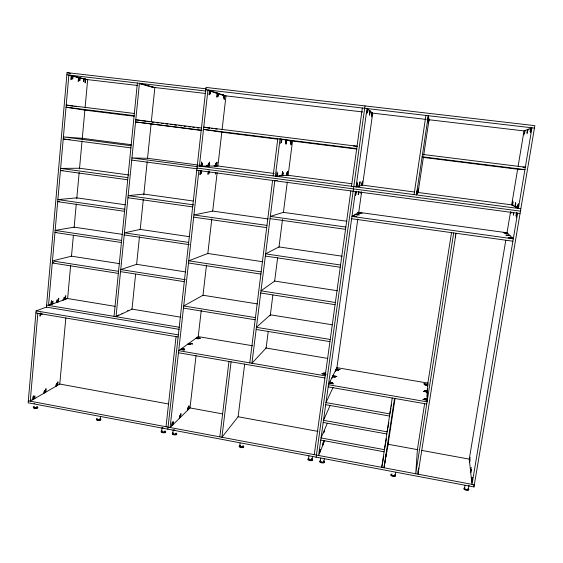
<?xml version="1.0" encoding="UTF-8"?>
<svg xmlns="http://www.w3.org/2000/svg" width="563" height="563" viewBox="0 0 563 563"><rect width="100%" height="100%" fill="white"/><g stroke="black" fill="none" stroke-linecap="round" stroke-linejoin="round"><path stroke-width="0.84" d="M427.021 397.147L427.394 388.554M329.475 383.706L329.636 383.044M418.752 468.106L418.119 472.111M418.042 473.314L418.253 469.866M427.662 385.458L427.655 385.493M46.743 306.997L36.081 310.882L28.15 402.826L473.962 486.932L534.85 125.662L206.009 87.42L167.816 429.175M37.855 313.267L30.247 401.194L59.784 384.043L65.836 317.989M32.767 399.73L33.323 395.852L32.999 399.596M40.304 313.105L40.036 316.188L40.536 313.021M34.343 398.815L34.582 396.07L34.997 395.838L34.758 398.576M41.817 313.162L41.697 314.576L42.112 314.421M206.318 88.855L67.067 72.62L46.433 307.116L179.161 329.334M50.902 304.569L51.458 300.719L51.127 304.484M71.219 75.604L71.079 79.728L71.445 75.66M43.794 393.333L44.428 390.419L44.188 393.101M52.401 304.027L52.64 301.261L53.035 301.128L52.788 303.886M72.697 75.963L72.43 78.947L72.817 79.038L73.084 76.061M45.462 392.362L46.004 388.604L45.68 392.235M56.582 302.514L57.215 299.643L56.969 302.373M58.2 301.93L58.749 298.151L58.418 301.852M78.412 77.356L78.264 81.403L78.623 77.412M79.826 77.708L79.559 80.629L79.932 80.72L80.199 77.8M55.814 386.352L56.427 383.537L56.187 386.134M63.668 299.952L64.288 297.137L64.041 299.819M83.788 78.672L83.528 81.565L83.887 81.649L84.154 78.764M57.384 385.444L57.912 381.798L57.588 385.317M65.231 299.389L65.765 295.681L65.435 299.312M85.323 79.045L85.168 83.007L85.52 79.094M70.664 265.25L67.616 298.524L48.524 305.428L68.876 75.027L87.666 79.622L85.097 107.639M71.466 256.496L73.387 235.482M74.112 227.6L76.279 203.961M76.758 198.704L79.165 172.44M79.482 168.935L82.05 140.912M82.212 139.16L84.858 110.271M100.397 419.386L100.693 416.423M114.036 316.364L137.379 83.05M336.188 369.701L336.111 370.109M135.599 274.237L131.995 309.136L116.006 316.695L139.441 83.289L154.846 87.518L151.334 121.545M136.584 264.638L139.462 236.72M140.187 229.739L143.333 199.203M143.783 194.84L147.196 161.68M147.562 158.189L151.158 123.29M161.658 431.265L162.074 427.521M166.008 426.747L176.043 336.625M171.785 425.846L172.377 421.849L171.947 425.684M200.484 170.533L200.013 174.727L200.632 170.533M200.984 166.092L201.603 161.891L201.132 166.092M209.478 90.481L209.14 94.83L209.626 90.523M172.855 424.798L173.453 421.708L173.137 424.516M201.976 166.085L202.589 163.01L202.237 166.085M210.449 90.798L210.351 94.035L210.71 90.882M201.744 170.505L201.132 173.58L201.477 170.512L198.894 170.575L170.082 427.521L190.012 407.929L196.037 355.668M172.792 433.376L173.214 429.618M427.282 393.326C427.458 392.165 427.226 393.734 427.296 393.199M179.238 418.52L179.815 415.515L179.506 418.26M207.909 166.057L208.5 163.059L208.162 166.057M180.357 417.415L180.934 413.552L180.512 417.267M208.373 171.159L208.007 174.396L208.514 171.152M208.957 166.05L209.556 161.989L209.091 166.05M217.262 93.029L216.924 97.23L217.395 93.071M209.309 171.068L209.056 173.291L209.471 171.799M218.17 93.324L218.057 96.442L218.409 93.402M187.338 410.554L187.894 407.647L187.592 410.307M215.432 166.022L215.995 163.122L215.664 166.022M223.574 95.091L223.462 98.131L223.807 95.168M188.394 409.519L188.95 405.775L188.535 409.378M215.657 172.524L215.481 174.094L215.791 172.517M216.41 166.015L216.987 162.088L216.537 166.015M224.531 95.407L224.194 99.461L224.658 95.45M198.148 337.378L201.258 310.375M202.969 295.568L206.48 265.082M207.789 253.758L211.801 218.916M212.708 211.076L217.128 172.75M356.724 148.576L203.51 129.413L221.801 132.199L217.902 166.008L199.393 166.099L207.93 89.974L225.988 95.886L222.096 129.645M219.823 436.881L228.972 361.453M231.083 361.819L221.906 437.275L238.128 416.754L244.666 364.071M249.782 362.875L272.583 180.427M273.154 175.895L277.798 138.709M239.718 446.093L240.105 443.053M276.468 176.113L277.003 171.849M281.204 139.181L280.67 143.488M277.158 176.064L277.728 172.932L277.334 176.05M281.781 139.272L281.38 142.432L281.957 139.307M285.342 139.913C286.131 137.463 284.998 148.013 285.948 139.969M281.972 175.726L282.591 171.609L282.07 175.719M286.49 140.053L285.962 144.219L286.581 140.067M282.612 175.684L283.161 172.665L282.781 175.67M286.44 175.417L286.975 172.475L286.602 175.41M290.846 140.778L290.473 143.748L291.008 140.806M287.116 175.374L287.707 171.391L287.2 175.367M291.507 140.884L290.994 144.909L291.592 140.898M268.22 331.537L266.109 348.047L251.921 363.241L274.8 180.723L277.362 180.477M270.212 315.899L272.872 295.04M274.645 281.141L277.636 257.678M278.966 247.256L282.513 219.45M283.4 212.497L287.278 182.088M332.198 378.026L332.346 377.323L332.226 377.787M336.09 370.039L336.174 369.785M308.496 458.901L308.918 455.826M312.071 459.577L312.493 456.502M314.267 454.658L350.855 190.892M351.495 186.297L362.354 108.005M427.627 386.38L427.591 386.619M316.146 457.156L365.007 105.907M355.429 191.504L318.602 455.474L324.774 440.343M319.383 453.567L319.932 449.626M356.048 191.307L355.443 195.614M356.632 186.754L357.238 182.426M366.921 113.409L367.498 108.941M319.868 452.37L320.277 449.485M356.984 186.656L357.428 183.489M367.801 109.187L367.35 112.438M320.312 461.139L320.748 458.057M322.789 445.22L323.303 442.11L322.909 444.925M359.067 186.093L359.588 182.989L359.152 186.071M323.303 443.961L323.725 440.913M358.582 192.074L358.23 194.573L358.631 192.06M369.947 110.918L369.391 115.225L369.99 110.953M323.366 443.799L323.795 440.745M359.018 191.8L358.8 193.32M370.236 111.15L369.8 114.282M361.706 185.382L362.206 182.384L361.784 185.361M371.939 112.523L371.58 115.626L372.009 112.579M361.157 191.955L360.925 193.559M362.044 185.29L362.614 181.251M371.7 116.921L372.234 112.762M336.723 368.983L357.815 218.986M358.673 212.891L361.608 191.997M323.908 461.815L324.337 458.739M414.065 194.601L425.917 115.429M416.557 194.707L417.211 190.336M428.366 116.055L427.69 120.538M416.648 194.58L417.127 191.378M428.401 116.274L427.908 119.553M428.169 120.82L428.633 117.576M417.282 193.658L417.915 189.442M428.675 117.801L428.028 122.122M417.866 192.813L418.337 189.773M428.929 119.215L428.478 122.347M417.887 192.785L418.576 188.598M428.344 123.628L428.936 119.265M423.425 156.986L418.091 192.49L416.409 194.918L428.302 115.704L429.027 119.75L423.686 155.254M332.684 376.872L332.719 376.738M392.228 398.013L381.735 467.36L383.734 456.452M394.55 398.315L383.966 467.776L388.09 444.249L395.071 398.28M384.543 464.496L385.043 461.252M385.866 456.952L386.682 451.772M386.127 455.453L386.711 451.596M387.541 447.395L388.329 442.419M395.142 475.348L395.627 472.23M424.636 403.622L417.401 449.626L415.733 473.757L453.679 232.941M427.634 384.529L451.512 232.632M455.566 234.926L455.221 237.1M417.992 474.18L456.051 233.272M505.764 240.352L469.26 459.134L472.019 484.349L517.601 213.194M506.918 233.434L510.521 211.815M517.707 168.752L511.683 204.869L518.396 208.458L531.951 127.808L524.019 130.919L518.136 166.176M464.545 488.445L465.073 485.285M469.486 461.167L470.112 457.388M511.028 211.984L510.754 213.637M512.224 205.157L512.914 201.012M524.653 130.672L523.949 134.916M469.626 462.497L470.098 459.711M512.576 205.347L513.083 202.286M525.075 130.51L524.547 133.642M513.477 212.448L513.217 214.01M527.447 129.574L526.905 132.798M470.591 471.315L471.245 467.41M513.822 212.814L513.393 215.383M514.92 206.6L515.638 202.307M527.841 129.42L527.102 133.818M470.71 472.406L471.196 469.521L470.745 472.744M515.208 206.755L515.736 203.588L515.3 206.804M468.353 489.163L469.014 485.215M471.59 480.471L472.09 477.523L471.632 480.83M517.362 207.902L517.904 204.65L517.453 207.958M530.726 128.294L530.163 131.629L530.839 128.244M471.78 482.188L472.456 478.149M517.819 208.148L518.565 203.7M531.268 128.075L530.501 132.643M329.524 383.283L329.644 382.798M329.601 383.29L329.517 383.713M386.471 438.563L384.416 449.654L321.051 437.951L327.237 423.404M388.829 422.658L387.112 431.828L323.507 420.322L330.171 405.339M390.954 407.957L389.821 413.896L325.984 402.58L333.155 387.245M391.271 406.261L391.595 404.565M323.739 433.003L324.731 430.653M128.322 310.537L127.562 310.494M122.41 313.317L121.911 313.359M117.519 315.59L116.97 315.611M359.602 214.897L355.464 214.327M362.199 213.222L358.202 212.673M356.034 216.312L352.902 215.875M64.168 299.242L64.801 299.242M50.325 304.379L49.889 304.428M31.873 399.561L32.316 399.463M355.999 194.334L356.344 191.209M118.821 315.006L118.279 314.999M53.928 262.548L52.275 262.97L118.336 273.386M49.825 304.33L50.325 304.323M63.345 299.798L62.746 299.798M216.649 92.965L216.354 92.944M223.504 95.309C223.849 95.337 223.265 95.267 223.581 95.295M56.694 232.174L54.963 232.477L121.425 242.519M208.226 165.937L207.578 165.867L208.197 165.951M528.727 129.546L528.812 129.532M59.411 201.498L57.686 201.66L124.543 211.322M279.192 175.487L280.923 175.374M72.381 75.963L71.846 75.914M77.49 77.286C78.75 77.42 76.308 77.131 77.588 77.258M84.309 78.954L84.865 79.01L84.359 78.933M140.701 83.76L140.454 83.739M142.143 84.14L141.264 84.021L142.193 84.14M63.021 170.476L60.438 170.519L127.702 179.78M151.904 86.892L152.425 86.948L151.876 86.871M216.516 92.965L215.988 92.874L216.579 92.979M280.838 175.579L281.373 175.635L280.634 175.536M522.886 167.148L525.328 167.211L422.496 154.403M513.583 205.333L513.111 205.256M513.16 205.411L513.625 205.453M152.214 86.934L151.89 86.864M65.794 139.209L63.218 139.033L130.89 147.886M67.511 139.328L70.086 139.511M280.613 175.55L281.338 175.642M51.564 303.886L52.028 303.774M281.366 175.487L282.112 175.6L281.275 175.635M290.248 140.729L290.832 140.799L289.966 140.673M368.997 111.002L369.659 111.108L369.075 111.066M528.629 129.715L528.08 129.673L528.981 129.764M290.325 140.715L289.445 140.602L289.804 140.644M205.748 89.714L534.442 128.104M66.877 74.795L206.072 91.086M137.914 85.527L85.759 79.397L69.34 75.393M152.693 87.265L205.72 93.5M223.968 95.647L362.699 111.953M372.298 113.086L426.24 119.426M428.851 119.729L524.554 130.982M83.078 78.637L83.472 78.672L83.064 78.595M134.339 113.473L66.223 105.056L73.07 106.161M134.121 115.647L66.033 107.202L84.872 110.137L134.149 116.252M357.048 146.246L203.764 127.147L209.577 128.09M205.333 127.4L209.549 127.977M357.653 146.387L353.332 145.852M215.573 128.976L217.149 129.166M201.554 127.984L135.774 119.771L146.113 121.319M152.144 122.206L153.875 122.424M156.472 122.748L158.203 122.959M161.665 123.396L163.404 123.614M166.001 123.937L167.732 124.156M170.329 124.479L172.06 124.69M174.657 125.014L176.388 125.232M178.985 125.556L181.582 125.88M184.178 126.203L185.91 126.422M188.506 126.745L190.238 126.964M192.835 127.287L194.566 127.505M197.163 127.829L198.894 128.047M221.801 132.199L277.665 139.195M285.518 140.18L357.09 149.139M202.173 130.292L135.556 121.946L201.258 130.454M131.095 144.677L82.289 138.322L63.408 136.908L131.109 145.733M215.911 165.747L274.251 173.467M286.447 175.079L351.755 183.714M361.165 184.96L414.523 192.018M417.134 192.363L512.175 204.932M198.063 165.008L147.548 158.309L131.939 157.95L197.177 166.627M197.247 165.811L520.838 208.782M196.994 168.048L520.444 211.153M131.728 160.096L196.937 168.801M196.747 170.286L520.043 213.525M150.8 86.547L151.292 86.632L150.856 86.596M71.951 75.878L71.452 75.822L72.374 75.956M79.094 77.624C77.631 77.469 80.453 77.8 78.989 77.652M513.752 205.467L513.252 205.425M516.517 206.931L516.088 206.903M128.941 174.987L79.545 168.238L60.628 168.414L127.914 177.648M503.294 232.681L507.53 233.265M357.927 212.835L360.876 213.243L357.843 212.891M507.777 233.511L504.652 233.082L507.861 233.589M509.733 235.404L506.517 234.961M510.043 235.707L505.658 235.102M355.176 214.503L358.223 214.925L355.084 214.559M512.407 238.001L509.079 237.537M352.593 216.065L356.865 216.656L352.537 216.093M512.696 238.276L508.15 237.649L512.745 238.325M351.636 218.726L512.893 241.196M347.005 221.266L283.421 212.364L270.331 216.403L345.837 227.058M193.158 200.991L143.861 194.08L128.16 195.642L193.778 204.89M127.949 197.761L192.673 206.917M270.05 218.641L345.52 229.331M268.164 218.951L212.708 211.09L193.918 214.953L266.968 225.404M125.085 204.749L76.835 197.852L57.869 199.584L124.754 209.211M193.672 217.149L266.686 227.635M342.156 256.214L279.009 246.925L265.63 253.857L340.573 265.018M189.175 236.65L140.215 229.415L124.423 232.843L188.654 242.414M122.776 234.426L74.154 227.163L55.146 230.422L121.636 240.436M124.212 234.933L189.281 244.659M265.356 256.066L340.263 267.256M147.837 121.58L149.554 121.84M262.808 261.76L207.817 253.477L188.774 260.824L261.155 271.887M188.535 262.991L260.88 274.082M337.364 290.74L274.653 281.071L261 290.825L335.379 302.479M185.889 271.971L136.619 264.321L120.735 269.571L185.361 279.712M119.849 263.709L71.494 256.179L52.45 260.929L118.54 271.324M260.725 293.006L335.069 304.689M120.524 271.64L184.27 281.662M257.375 303.914L203.004 295.244L183.714 305.976L255.44 317.623M74.78 106.435L76.498 106.717M332.55 324.844L270.353 314.808L256.418 327.321L330.249 339.454M211.245 128.357L212.905 128.631M183.475 308.109L255.166 319.784M285.392 139.962L287.081 140.236M288.763 140.518L290.452 140.792M256.151 329.475L329.946 341.635M66.652 298.369L115.112 306.356M131.552 309.066L180.871 317.194M46.609 305.111L179.428 327.286M252.667 345.781L198.232 336.625L178.703 350.658L325.203 375.831M265.63 347.962L327.849 358.434M196.79 337.659L200.442 338.279L196.649 337.758M36.081 310.882L178.358 334.865M195.861 338.328L198.563 338.785L195.614 338.504M35.898 312.937L178.119 336.977M188.922 343.31L192.694 343.951L188.781 343.416M336.287 368.92L340.158 369.574L336.231 369.039M427.803 384.48L423.791 383.797L427.796 384.613M187.936 344.021L190.723 344.493L187.676 344.211M335.893 369.722L338.743 370.208L335.78 369.94M427.76 385.366L424.805 384.86L427.753 385.599M181.694 348.504L184.544 348.997L181.42 348.701M325.78 373.185L323.387 373.03L325.66 373.417M427.528 390.961L424.488 390.448L427.514 391.215M180.533 349.341L184.425 350.01L180.371 349.454M326.019 374.296L321.818 373.719L325.949 374.43M332.895 375.781L336.892 376.464L332.832 375.908M427.479 392.01L423.334 391.299L427.479 392.151M332.466 376.647L335.421 377.154L332.353 376.872M178.471 352.755L324.9 377.984M329.77 382.101L332.796 382.629L329.651 382.347M427.19 398.956L424.045 398.407L427.176 399.216M329.264 383.121L333.402 383.839L329.2 383.262M427.141 400.075L422.848 399.329L427.134 400.223M328.173 386.872L426.719 404.016M325.688 404.713L389.497 416.057M323.211 422.447L386.788 433.974M59.713 384.036L168.295 403.945M189.837 407.894L222.512 413.889M237.987 416.726L317.954 431.392M387.766 444.193L417.936 449.724M421.384 450.358L469.662 459.204M320.755 440.062L384.093 451.779M28.319 400.835L474.327 484.785M67.067 72.62L70.354 73.443M140.532 83.915L152.073 87.068M208.233 90.523L223.187 95.386M517.024 212.856L516.229 217.255M473.772 485.243L473.962 486.932M394.945 474.975A1.879 0.654 11.1 0 1 393.446 475.686A1.879 0.654 11.1 0 1 391.538 474.496M394.945 474.686A2.386 0.83 11.1 0 1 394.811 475.904A2.386 0.83 11.1 0 1 391.384 475.158A2.386 0.83 11.1 0 1 392.115 474.067M395.465 475.749A2.386 0.83 11.1 0 1 393.22 476.432A2.386 0.83 11.1 0 1 390.94 474.982M391.172 474.813A2.386 0.83 11.1 0 1 391.545 474.708M394.853 475.263A2.386 0.83 11.1 0 1 395.226 475.503M323.549 461.287A1.83 0.64 9.2 0 1 323.338 462.132A1.83 0.64 9.2 0 1 320.882 461.787A1.83 0.64 9.2 0 1 320.678 460.879M323.401 460.984A2.322 0.816 9.2 0 1 323.887 462.258A2.322 0.816 9.2 0 1 320.502 461.843A2.322 0.816 9.2 0 1 320.621 460.64M324.098 461.991A2.322 0.816 9.2 0 1 323.197 462.934A2.322 0.816 9.2 0 1 320.164 462.272A2.322 0.816 9.2 0 1 320.537 461.217M36.736 406.859A1.773 0.556 2.3 0 1 37.003 407.612A1.773 0.556 2.3 0 1 34.653 407.675A1.773 0.556 2.3 0 1 33.977 406.929M34.758 403.551A2.724 0.837 2.4 0 1 34.16 403.404M36.947 406.725A2.252 0.704 2.3 0 1 37.214 407.774A2.252 0.704 2.3 0 1 33.9 407.647A2.252 0.704 2.3 0 1 34.216 406.62M37.313 407.422A2.252 0.704 2.3 0 1 37.165 408.323A2.252 0.704 2.3 0 1 34.294 408.33A2.252 0.704 2.3 0 1 33.449 407.429M33.752 407.281A2.252 0.704 2.3 0 1 34.167 407.169M175.86 433.243A1.78 0.605 5.3 0 1 175.867 434.066A1.78 0.605 5.3 0 1 173.488 433.939A1.78 0.605 5.3 0 1 173.066 433.095M174.959 429.949A2.731 0.915 5.4 0 1 174.263 429.85M176.12 433.123A2.252 0.767 5.3 0 1 176.17 434.214A2.252 0.767 5.3 0 1 172.996 433.967A2.252 0.767 5.3 0 1 172.954 432.877M176.057 433.686A2.252 0.767 5.3 0 1 176.233 434.742A2.252 0.767 5.3 0 1 173.235 434.643A2.252 0.767 5.3 0 1 172.538 433.573M311.726 459.049A1.823 0.64 8.9 0 1 311.487 459.887A1.823 0.64 8.9 0 1 309.045 459.542A1.823 0.64 8.9 0 1 308.869 458.641M311.599 458.746A2.315 0.809 8.9 0 1 312.029 460.013A2.315 0.809 8.9 0 1 308.658 459.598A2.315 0.809 8.9 0 1 308.82 458.409M312.275 459.753A2.315 0.816 8.9 0 1 311.346 460.689A2.315 0.816 8.9 0 1 308.327 460.027A2.315 0.816 8.9 0 1 308.742 458.986M100.038 418.935A1.773 0.577 3.6 0 1 99.954 419.681A1.773 0.577 3.6 0 1 97.702 419.653A1.773 0.577 3.6 0 1 97.005 418.907M99.89 418.675A2.245 0.732 3.6 0 1 100.383 419.773A2.245 0.732 3.6 0 1 97.082 419.66A2.245 0.732 3.6 0 1 97.174 418.576M100.594 419.562A2.245 0.739 3.6 0 1 98.722 420.512A2.245 0.739 3.6 0 1 96.47 419.414M243.012 446.093A1.795 0.626 7.1 0 1 242.583 446.881A1.795 0.626 7.1 0 1 240.183 446.543A1.795 0.626 7.1 0 1 240.197 445.692M242.949 445.805A2.273 0.795 7.1 0 1 243.11 447.001A2.273 0.795 7.1 0 1 239.782 446.593A2.273 0.795 7.1 0 1 240.204 445.467M243.547 446.783A2.273 0.795 7.1 0 1 242.4 447.662A2.273 0.795 7.1 0 1 239.479 447.022A2.273 0.795 7.1 0 1 240.134 446.037M164.741 431.138A1.773 0.605 5.1 0 1 164.72 431.955A1.773 0.605 5.1 0 1 162.334 431.828A1.773 0.605 5.1 0 1 161.947 430.991M163.087 427.746A2.724 0.908 5.1 0 1 162.447 427.591M165.001 431.019A2.252 0.76 5.1 0 1 165.015 432.102A2.252 0.76 5.1 0 1 161.841 431.856A2.252 0.76 5.1 0 1 161.841 430.772M165.297 431.765A2.252 0.767 5.1 0 1 163.657 432.785A2.252 0.767 5.1 0 1 161.201 431.631M161.426 431.462A2.252 0.767 5.1 0 1 161.778 431.335M468.064 488.768A1.949 0.662 12.9 0 1 467.719 489.564A1.949 0.662 12.9 0 1 465.27 489.099A1.949 0.662 12.9 0 1 464.771 488.149M467.994 488.459A2.463 0.837 12.9 0 1 468.296 489.726A2.463 0.837 12.9 0 1 464.897 489.148A2.463 0.837 12.9 0 1 464.609 487.882M468.613 489.557A2.463 0.837 12.9 0 1 466.248 490.232A2.463 0.837 12.9 0 1 464.165 488.593M427.859 383.1L427.064 401.834L328.475 384.726L336.913 367.66L427.859 383.1M335.618 371.151L335.766 370.377L335.618 371.151M427.289 392.552L427.43 391.651L427.296 392.474M280.036 138.984L275.37 176.184L288.143 175.304L292.514 141.053L280.036 138.984M367.006 108.546L356.076 186.902L362.572 185.15L372.699 113.128L367.006 108.546M360.017 181.821L359.433 185.994L360.067 181.807M516.574 212.582L516.123 215.889L516.574 212.582M358.751 212.342L351.952 216.445L513.287 238.853L507.024 232.779L358.751 212.342M209.021 90.643L209.999 90.777L209.021 90.643M223.138 95.07L222.666 95.034L223.138 95.07M215.003 165.944L214.095 165.839L215.003 165.944M207.473 165.979L206.537 165.86L207.473 165.979M147.147 85.611L148.041 85.738L147.147 85.611M515.652 206.677L516.011 206.748L515.652 206.677M524.927 169.618L517.629 169.231L423.362 157.429L422.137 156.76L524.927 169.618M215.819 165.937L215.186 165.86L215.756 165.909"/></g></svg>
